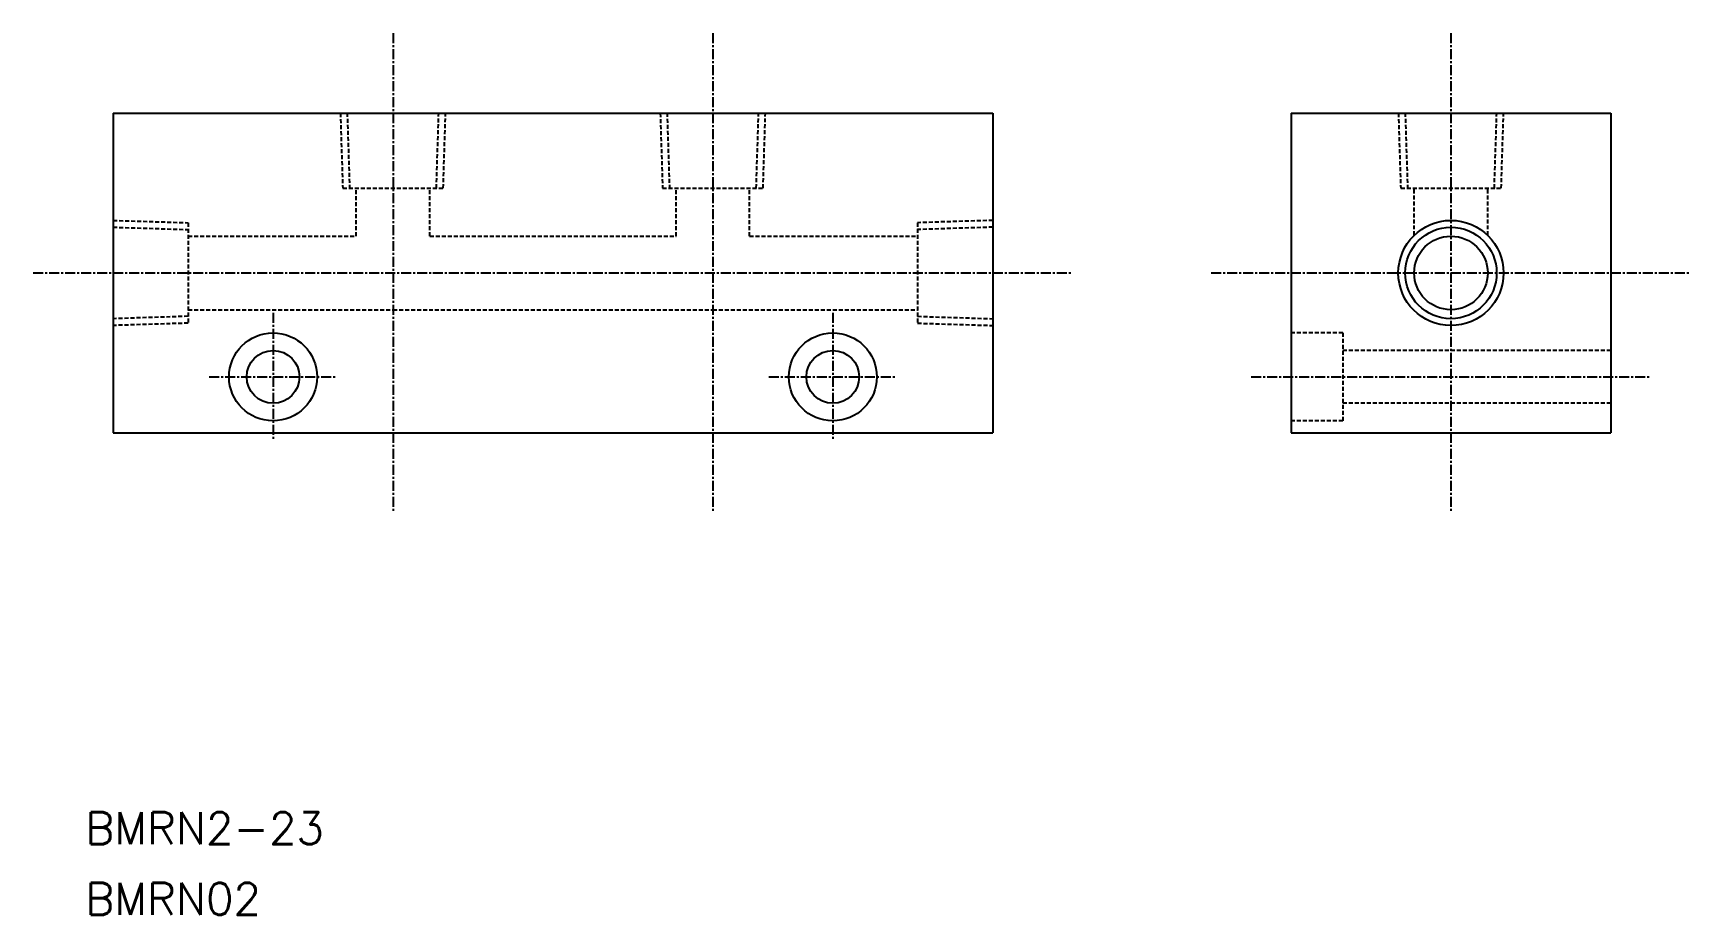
# Model space of a CAD drawing. Extents: x 7 to 215, y 90 to 201.
import ezdxf

# ---------------------------------------------------------------- set-up
doc = ezdxf.new("R2010")
doc.units = 0
doc.linetypes.add('CENTER', pattern=[2, 1.25, -0.25, 0.25, -0.25])
doc.linetypes.add('DASHED', pattern=[0.75, 0.5, -0.25])
doc.layers.get('0').update_dxf_attribs({"linetype": 'CONTINUOUS'})
doc.layers.add('CENTER', color=1, linetype='CENTER')
doc.styles.get("Standard").update_dxf_attribs({"font": 'txt.shx', "bigfont": '@extfont2.shx'})

msp = doc.modelspace()

# ---------------------------------------------------------------- linework, layer by layer
at = {"color": 7, "linetype": 'CONTINUOUS'}
for p, q in [((17.32, 190.76), (127.32, 190.76)), ((17.32, 190.76), (17.32, 150.76)), ((127.32, 190.76), (127.32, 150.76)), ((164.62, 190.76), (204.62, 190.76)), ((164.62, 190.76), (164.62, 150.76)), ((204.62, 190.76), (204.62, 150.76)), ((17.32, 150.76), (127.32, 150.76)), ((164.62, 150.76), (204.62, 150.76))]:
    msp.add_line(p, q, dxfattribs=at)
at = {"color": 3, "linetype": 'DASHED'}
for p, q in [((45.74, 190.76), (46.03, 181.36)), ((46.59, 190.79), (46.89, 181.36)), ((57.74, 181.36), (58.04, 190.79)), ((58.6, 181.36), (58.89, 190.76)), ((85.74, 190.76), (86.03, 181.36)), ((86.59, 190.79), (86.89, 181.36)), ((97.74, 181.36), (98.04, 190.79)), ((98.6, 181.36), (98.89, 190.76)), ((178.05, 190.76), (178.34, 181.36)), ((178.9, 190.79), (179.2, 181.36)), ((190.05, 181.36), (190.35, 190.79)), ((190.91, 181.36), (191.2, 190.76)), ((46.03, 181.36), (58.6, 181.36)), ((47.72, 175.36), (47.72, 181.36)), ((56.92, 175.36), (56.92, 181.36)), ((86.03, 181.36), (98.6, 181.36)), ((87.72, 175.36), (87.72, 181.36)), ((96.92, 175.36), (96.92, 181.36)), ((178.34, 181.36), (190.91, 181.36)), ((180.02, 175.47), (180.02, 181.36)), ((189.22, 175.47), (189.22, 181.36)), ((17.32, 177.34), (26.72, 177.05)), ((17.32, 176.49), (26.72, 176.19)), ((26.72, 177.05), (26.72, 164.48)), ((127.32, 177.34), (117.92, 177.05)), ((117.92, 177.05), (117.92, 164.48)), ((127.32, 176.49), (117.92, 176.19)), ((26.72, 175.36), (47.72, 175.36)), ((56.92, 175.36), (87.72, 175.36)), ((96.92, 175.36), (117.92, 175.36)), ((26.72, 166.16), (52.32, 166.16)), ((52.32, 166.16), (92.32, 166.16)), ((92.32, 166.16), (117.92, 166.16)), ((26.72, 165.34), (17.32, 165.04)), ((26.72, 164.48), (17.32, 164.19)), ((117.92, 165.34), (127.32, 165.04)), ((117.92, 164.48), (127.32, 164.19)), ((171.12, 163.26), (164.62, 163.26)), ((171.12, 163.26), (171.12, 152.26)), ((204.62, 161.06), (171.12, 161.06)), ((204.62, 154.46), (171.12, 154.46)), ((171.12, 152.26), (164.62, 152.26))]:
    msp.add_line(p, q, dxfattribs=at)
at = {"color": 3, "linetype": 'CONTINUOUS'}
msp.add_circle((184.62, 170.76), 6.58, dxfattribs=at)
at = {"color": 7, "linetype": 'CONTINUOUS'}
for centre, radius in [((184.62, 170.76), 5.72), ((184.62, 170.76), 4.6), ((37.32, 157.76), 5.5), ((107.32, 157.76), 5.5), ((37.32, 157.76), 3.3), ((107.32, 157.76), 3.3)]:
    msp.add_circle(centre, radius, dxfattribs=at)
at = {"layer": 'CENTER', "color": 1, "linetype": 'CENTER'}
for p, q in [((52.32, 200.76), (52.32, 140.76)), ((92.32, 200.76), (92.32, 140.76)), ((184.62, 200.76), (184.62, 140.76)), ((7.32, 170.76), (137.32, 170.76)), ((154.62, 170.76), (214.62, 170.76)), ((37.32, 165.76), (37.32, 149.76)), ((107.32, 165.76), (107.32, 149.76)), ((29.32, 157.76), (45.32, 157.76)), ((99.32, 157.76), (115.32, 157.76)), ((159.65, 157.76), (209.49, 157.76))]:
    msp.add_line(p, q, dxfattribs=at)

# ---------------------------------------------------------------- texts
at = {"color": 7, "linetype": 'CONTINUOUS'}
for s, p in [('BMRN2-23', (13.85, 99.3)), ('BMRN02', (13.85, 90.46))]:
    msp.add_text(s, height=4, dxfattribs=at).set_placement(p)

doc.saveas('drawing.dxf')
